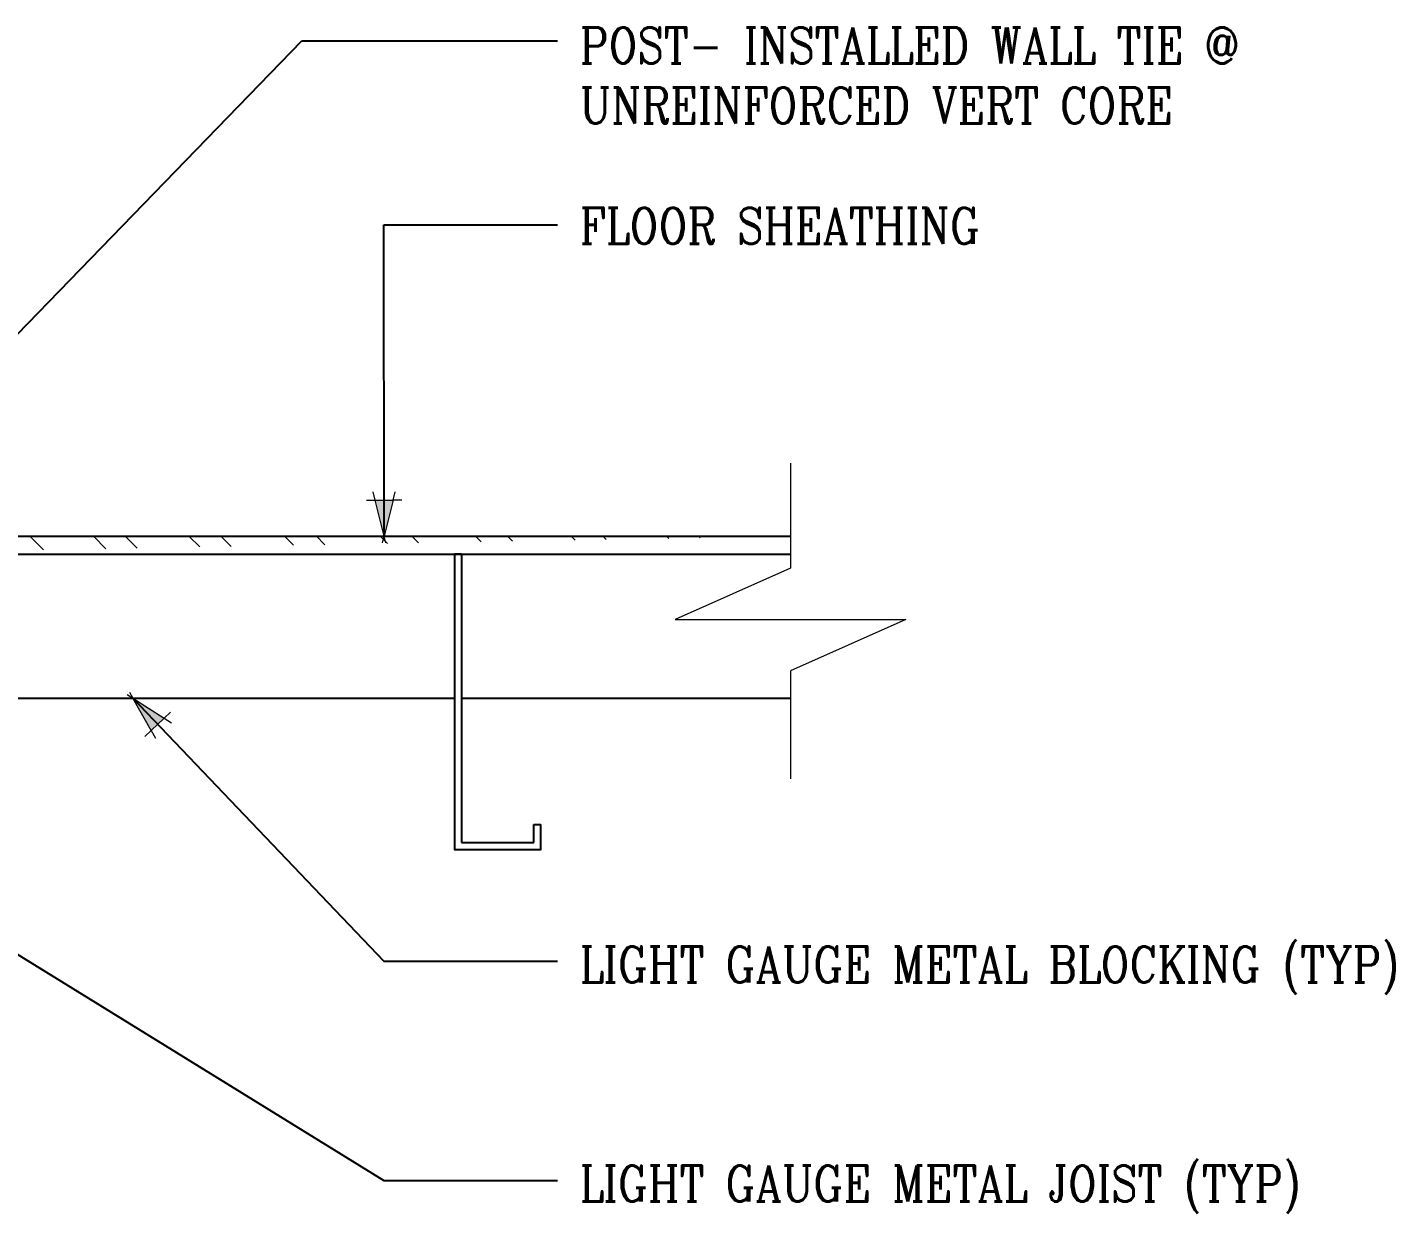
# Model space of a CAD drawing. Header units: inches. Extents: x -66.6 to 9.3, y 204.4 to 283.9.
# Drawn here: x -28.63 to 9.33, y 240.61 to 273.55 of the extents above; entities that cross this region are included whole.
import ezdxf

# ---------------------------------------------------------------- set-up
doc = ezdxf.new("R2010")
doc.units = ezdxf.units.IN
doc.header["$MEASUREMENT"] = 0
doc.layers.add('A2 Hatch', color=8, linetype='Continuous', lineweight=9)
doc.layers.add('DIM', color=3, linetype='Continuous', lineweight=13)
doc.styles.add('ARCTEXT', font='arctext.shx', dxfattribs={"width": 0.85})
doc.styles.add('RomanC', font='romanc.shx', dxfattribs={"width": 0.85, "height": 5})
doc.dimstyles.new('ARCTEXT1-4', dxfattribs={"dimtxt": 4, "dimasz": 2, "dimexe": 2, "dimexo": 2, "dimgap": 2, "dimtad": 1, "dimdec": 4, "dimzin": 3, "dimdsep": 46, "dimlunit": 4, "dimtxsty": 'ARCTEXT', "dimblk": 'ARCHTICK', "dimcen": 2, "dimaunit": 1, "dimadec": 0, "dimazin": 0, "dimtfac": 1, "dimtdec": 4, "dimtmove": 2, "dimatfit": 3, "dimldrblk": 'arrow', "dimfxl": 0, "dimtolj": 1, "dimtzin": 0, "dimarcsym": 0})

# ---------------------------------------------------------------- blocks, each defined once
blk = doc.blocks.new('_ArchTick')
at = {"color": 0, "linetype": 'ByBlock', "const_width": 0.15}
blk.add_lwpolyline([(-0.5, -0.5), (0.5, 0.5)], dxfattribs=at)
blk = doc.blocks.new('arrow')
at = {"layer": 'DIM'}
blk.add_hatch(color=253, dxfattribs=at).paths.add_polyline_path([(-2, 0.5), (-2, -0.5), (0, 0)])
at = {"layer": 'DIM', "lineweight": 9}
for points in [[(-2, 0.9831764405007561), (-2, 0.5), (-2.46875, 0.6171875)], [(0.3742552490839444, 0.0935638122700766), (0, 0)], [(0.3742552490839444, -0.0935638122700766), (0, 0)], [(-2, -0.9831764405007561), (-2, -0.5), (-2.46875, -0.6171875)]]:
    blk.add_lwpolyline(points, dxfattribs=at)
at = {"layer": 'DIM', "lineweight": 15}
blk.add_lwpolyline([(0, 0), (-2, -0.5), (-2, 0.5), (0, 0)], dxfattribs=at)

msp = doc.modelspace()

# ---------------------------------------------------------------- hatches: boundary and pattern name
at = {"layer": 'A2 Hatch', "ltscale": 0.15}
h = msp.add_hatch(dxfattribs=at)
h.set_pattern_fill('ANSI32', color=256, scale=5, angle=90, style=0)
h.set_pattern_definition([(135, (-3280.975726395546, 599.4368260733502), (-1.325825214724777, -1.325825214724776), []), (135, (-3280.975726395546, 600.3207095483501), (-1.325825214724777, -1.325825214724776), [])])
edge = h.paths.add_edge_path()
edge.add_line((-34.82245954214739, 259.4196952500835), (-7.444437750768316, 259.4196952500835))
edge.add_line((-34.82245954214739, 258.9196952500835), (-7.444392273266544, 258.9196952500835))
edge.add_line((-7.444437750766497, 259.4196952500835), (-7.444437750766497, 258.9196952500835))
edge.add_line((-34.82245954214739, 259.4196952500835), (-34.82245954214739, 258.9196952500835))

# ---------------------------------------------------------------- linework, layer by layer
at = {"ltscale": 0.15}
for p, q in [((-34.82245954214739, 259.4196952500835), (-7.444437750768316, 259.4196952500835)), ((-34.82245954214739, 258.9196952500835), (-7.444392273266544, 258.9196952500835)), ((-16.57205536590698, 258.9196952500835), (-16.7720553659077, 258.9196952500835)), ((-16.7720553659077, 258.9196952500835), (-16.7720553659077, 250.7396952500832)), ((-16.57205536590698, 258.9196952500835), (-16.57205536590698, 250.9196952500835)), ((-34.62245954214666, 254.9196952500835), (-16.7720553659077, 254.9196952500835)), ((-16.57205536590698, 254.9196952500835), (-7.444028453245096, 254.9196952500835)), ((-14.57205536590698, 250.9196952500835), (-14.57205536590698, 251.4196952500835)), ((-14.57205536590698, 251.4196952500835), (-14.37205536590625, 251.4196952500835)), ((-14.37205536590625, 250.7396952500832), (-14.37205536590625, 251.4196952500835)), ((-16.57205536590698, 250.9196952500835), (-14.57205536590698, 250.9196952500835)), ((-16.57205536590698, 250.9196952500835), (-14.57205536590698, 250.9196952500835)), ((-16.75205536590727, 250.7196952500832), (-14.39205536590669, 250.7196952500832))]:
    msp.add_line(p, q, dxfattribs=at)
for centre, start, end in [((-16.75205536590727, 250.7396952500832), 180, 270), ((-14.39205536590669, 250.7396952500832), 270, 0)]:
    msp.add_arc(centre, 0.02, start, end, dxfattribs=at)
at = {"layer": 'DIM'}
for p, q in [((-7.444622483801481, 261.4507328446379), (-7.444356768346893, 258.5293383127604)), ((-7.444356768346893, 258.5293383127604), (-10.64816253854076, 257.1039003439532)), ((-10.64816253854076, 257.1039003439532), (-4.240291749729636, 257.1044831718713)), ((-4.240291749729636, 257.1044831718713), (-7.444097519927141, 255.6790452030609)), ((-7.444097519923503, 255.6790452030609), (-7.443824914213451, 252.6818961021765))]:
    msp.add_line(p, q, dxfattribs=at)

# ---------------------------------------------------------------- texts
at = {"layer": 'DIM', "color": 3, "char_height": 1, "width": 22.68954545454545, "attachment_point": 1, "style": 'RomanC'}
for s, insert in [('POST- INSTALLED WALL TIE @ UNREINFORCED VERT CORE', (-13.29356989378937, 273.5451948664624)), ('FLOOR SHEATHING ', (-13.29356989378937, 268.5360450656028)), ('LIGHT GAUGE METAL BLOCKING (TYP)', (-13.29356989378937, 248.0325010514154)), ('LIGHT GAUGE METAL JOIST (TYP)', (-13.29356989378937, 241.9475761598216))]:
    msp.add_mtext(s, dxfattribs=dict(at, insert=insert))

# ---------------------------------------------------------------- leaders
at = {"layer": 'DIM'}
for points in [[(-34.82245954214739, 258.9196952500835), (-21.0126539400211, 273.1713920824251), (-13.91517892213085, 273.1713920824251)], [(-18.72027311474301, 259.4196952500835), (-18.73267217822684, 268.0647833979703), (-13.91517892213085, 268.0647833979703)], [(-25.69725745402718, 254.9196952500835), (-18.73267217822684, 247.6195722166223), (-13.91517892213085, 247.6195722166223)], [(-33.62245954214666, 250.7196952500832), (-18.73267217822684, 241.5346473250285), (-13.91517892213085, 241.5346473250285)]]:
    msp.add_leader(points, dimstyle='ARCTEXT1-4', override={"dimasz": 0.5, "dimtad": 0}, dxfattribs=at)

doc.saveas('drawing.dxf')
